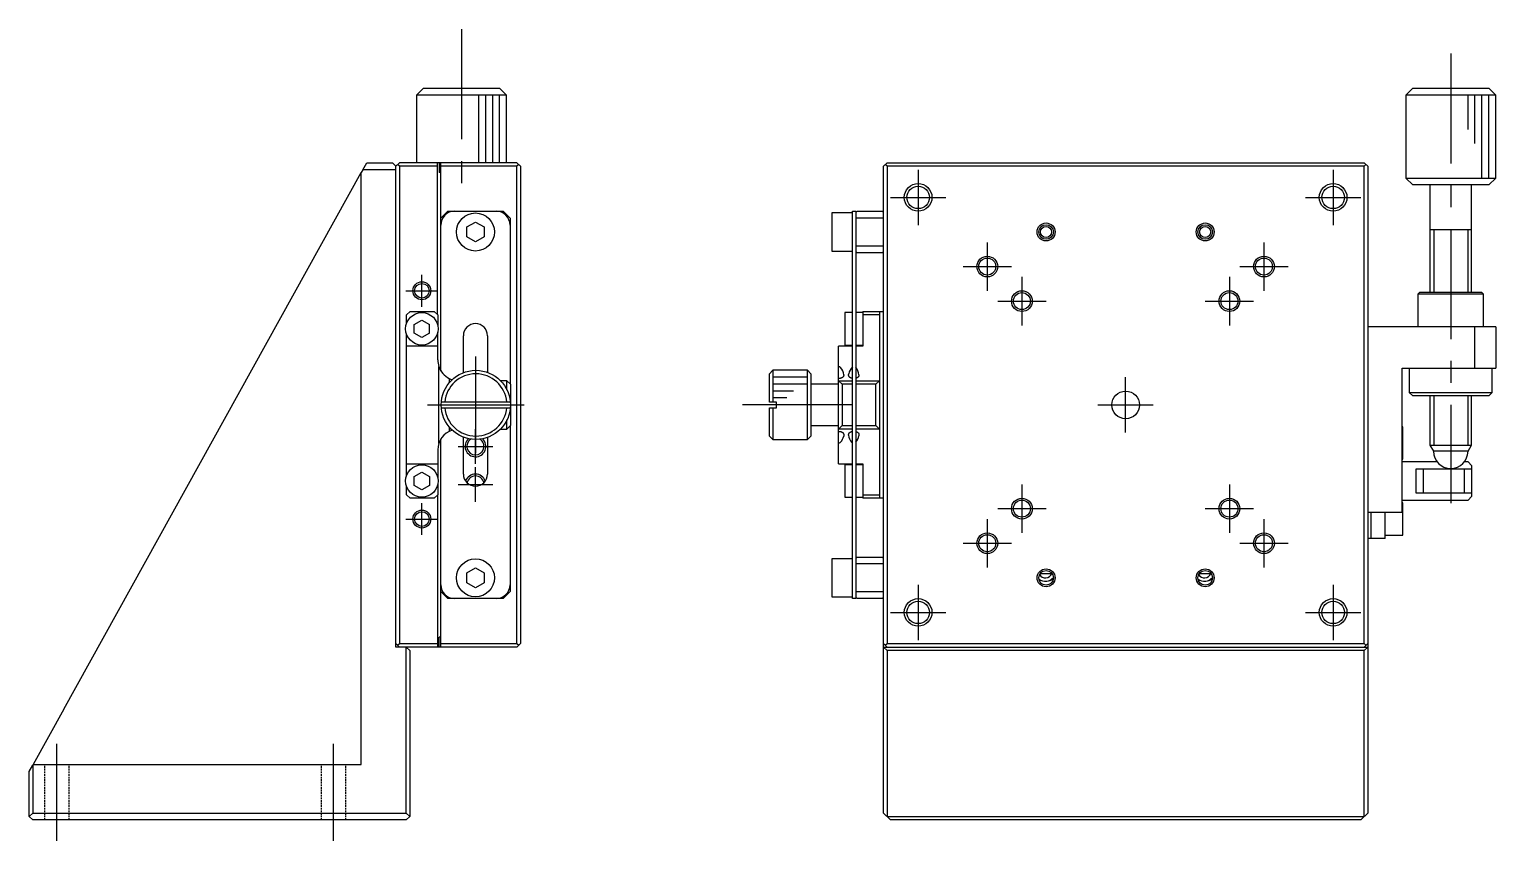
# Model space of a CAD drawing. Extents: x 0 to 461, y -8 to 325.
# Drawn here: x 0 to 212, y 109.8 to 227.2 of the extents above; entities that cross this region are included whole.
import ezdxf

# ---------------------------------------------------------------- set-up
doc = ezdxf.new("R2010")
doc.units = 0
doc.header["$LTSCALE"] = 0.5
doc.linetypes.add('CENTER', pattern=[50.8, 31.75, -6.35, 6.35, -6.35])
doc.linetypes.add('DASHED', pattern=[0.75, 0.5, -0.25])
for name, color, linetype in [('MSM_CENTER', 1, 'CENTER'), ('MSM_CONTINUOUS', 7, 'CONTINUOUS'), ('MSM_DASHED', 4, 'DASHED'), ('MSM_NARROW', 5, 'CONTINUOUS')]:
    doc.layers.add(name, color=color, linetype=linetype)

msp = doc.modelspace()

# ---------------------------------------------------------------- linework, layer by layer
at = {"layer": 'MSM_CENTER'}
for p, q in [((62.5, 227.150003), (62.5, 202.849997)), ((205.5, 223.649997), (205.5, 158.649997)), ((128.5, 206.849997), (128.5, 198.849997)), ((188.5, 206.849997), (188.5, 198.849997)), ((124.5, 202.849997), (132.5, 202.849997)), ((184.5, 202.849997), (192.5, 202.849997)), ((138.5, 196.349997), (138.5, 189.349997)), ((178.5, 196.349997), (178.5, 189.349997)), ((56.75, 187.049997), (56.75, 191.649997)), ((135, 192.849997), (142, 192.849997)), ((143.5, 191.349997), (143.5, 184.349997)), ((173.5, 191.349997), (173.5, 184.349997)), ((175, 192.849997), (182, 192.849997)), ((54.45, 189.349997), (59.05, 189.349997)), ((140, 187.849997), (147, 187.849997)), ((170, 187.849997), (177, 187.849997)), ((64.55, 165.849997), (64.55, 179.849997)), ((158.5, 168.849997), (158.5, 176.849997)), ((57.55, 172.849997), (71.55, 172.849997)), ((119, 172.849997), (102, 172.849997)), ((154.5, 172.849997), (162.5, 172.849997)), ((64.5, 164.349997), (64.5, 169.349997)), ((62, 166.849997), (67, 166.849997)), ((64.5, 158.849997), (64.5, 163.849997)), ((62, 161.349997), (67, 161.349997)), ((143.5, 161.349997), (143.5, 154.349997)), ((173.5, 161.349997), (173.5, 154.349997)), ((56.75, 154.049997), (56.75, 158.649997)), ((140, 157.849997), (147, 157.849997)), ((170, 157.849997), (177, 157.849997)), ((54.45, 156.349997), (59.05, 156.349997)), ((138.5, 156.349997), (138.5, 149.349997)), ((178.5, 156.349997), (178.5, 149.349997)), ((135, 152.849997), (142, 152.849997)), ((175, 152.849997), (182, 152.849997)), ((128.5, 146.849997), (128.5, 138.849997)), ((188.5, 146.849997), (188.5, 138.849997)), ((124.5, 142.849997), (132.5, 142.849997)), ((184.5, 142.849997), (192.5, 142.849997)), ((4, 109.849997), (4, 123.849997)), ((44, 109.849997), (44, 123.849997))]:
    msp.add_line(p, q, dxfattribs=at)
at = {"layer": 'MSM_CONTINUOUS'}
for p, q in [((57, 218.649997), (56, 217.649997)), ((57, 218.649997), (68, 218.649997)), ((69, 217.649997), (68, 218.649997)), ((200, 218.649997), (199, 217.649997)), ((200, 218.649997), (211, 218.649997)), ((212, 217.649997), (211, 218.649997)), ((69, 217.649997), (56, 217.649997)), ((56, 217.649997), (56, 207.849997)), ((69, 207.849997), (69, 217.649997)), ((212, 217.649997), (199, 217.649997)), ((199, 217.649997), (199, 205.649997)), ((212, 205.649997), (212, 217.649997)), ((48.224887, 206.849997), (48.779197, 207.849997)), ((48.779197, 207.849997), (52.5, 207.849997)), ((53, 207.349997), (52.5, 207.849997)), ((53, 207.349997), (53.5, 207.849997)), ((70.5, 207.849997), (53.5, 207.849997)), ((59, 185.899997), (59, 207.849997)), ((59.25, 207.849997), (59.25, 206.449997)), ((59.5, 177.770017), (59.5, 207.849997)), ((70.5, 207.849997), (71, 207.349997)), ((124, 207.849997), (123.5, 207.349997)), ((124, 207.849997), (193, 207.849997)), ((193.5, 207.349997), (193, 207.849997)), ((4.988781, 128.849997), (48, 206.444289)), ((48.224887, 206.849997), (48, 206.444289)), ((48, 120.849997), (48, 206.444289)), ((53, 206.849997), (48.224887, 206.849997)), ((53, 137.849997), (53, 207.349997)), ((53.5, 207.349997), (53.25, 207.599997)), ((59, 207.349997), (53.5, 207.349997)), ((53.5, 207.349997), (53.5, 138.349997)), ((59.5, 206.449997), (59.25, 206.449997)), ((70.5, 207.349997), (59.5, 207.349997)), ((70.75, 207.599997), (70.5, 207.349997)), ((70.5, 138.349997), (70.5, 207.349997)), ((71, 207.349997), (71, 138.349997)), ((123.5, 113.849997), (123.5, 207.349997)), ((124, 207.349997), (123.75, 207.599997)), ((124, 207.349997), (124, 138.349997)), ((193, 207.349997), (124, 207.349997)), ((193, 207.349997), (193.25, 207.599997)), ((193, 138.349997), (193, 207.349997)), ((193.5, 207.349997), (193.5, 113.849997)), ((199, 205.649997), (212, 205.649997)), ((199, 205.649997), (200, 204.649997)), ((211, 204.649997), (212, 205.649997)), ((211, 204.649997), (200, 204.649997)), ((202.5, 204.649997), (202.5, 189.150017)), ((208.5, 189.150017), (208.5, 204.649997)), ((60.5, 200.849997), (59.5, 199.849997)), ((60.62822, 200.649997), (60.3, 200.649997)), ((60.5, 200.849997), (68.5, 200.849997)), ((63.25, 198.571684), (64.5, 199.293372)), ((64.5, 199.293372), (65.75, 198.571684)), ((68.7, 200.649997), (68.37178, 200.649997)), ((68.5, 200.849997), (69.5, 199.849997)), ((69.5, 199.849997), (69.5, 175.899997)), ((116, 200.599997), (116, 195.099997)), ((119, 200.599997), (116, 200.599997)), ((119, 144.849997), (119, 200.849997)), ((119, 200.849997), (119.5, 200.849997)), ((119.7, 200.849997), (119.5, 200.649997)), ((119.5, 200.849997), (119.5, 144.849997)), ((123.5, 199.849997), (119.5, 199.849997)), ((119.7, 200.849997), (123.3, 200.849997)), ((123.3, 200.849997), (123.5, 200.649997)), ((63.25, 197.128309), (63.25, 198.571684)), ((65.75, 198.571684), (65.75, 197.128309)), ((208.500005, 198.149997), (202.499995, 198.149997)), ((64.5, 196.406621), (63.25, 197.128309)), ((65.75, 197.128309), (64.5, 196.406621)), ((116, 195.099997), (119, 195.099997)), ((119.5, 195.849997), (123.5, 195.849997)), ((119.5, 195.049997), (119.7, 194.849997)), ((123.5, 195.049997), (123.3, 194.849997)), ((123.3, 194.849997), (119.7, 194.849997)), ((201.05, 189.149997), (200.75, 188.849997)), ((210.25, 188.849997), (200.75, 188.849997)), ((200.75, 188.849997), (200.75, 184.149997)), ((201.05, 189.149997), (209.95, 189.149997)), ((210.25, 188.849997), (209.95, 189.149997)), ((210.25, 184.149997), (210.25, 188.849997)), ((54.55, 185.849997), (55.05, 186.349997)), ((54.55, 184.676132), (54.55, 185.849997)), ((55.05, 186.349997), (58.55, 186.349997)), ((55.65, 184.485082), (56.75, 185.120167)), ((55.65, 183.214911), (55.65, 184.485082)), ((56.75, 185.120167), (57.85, 184.485082)), ((57.85, 183.214911), (57.85, 184.485082)), ((58.55, 186.349997), (59.05, 185.849997)), ((59.05, 185.849997), (59.05, 184.332179)), ((117.9, 186.199997), (117.9, 181.499997)), ((119, 186.199997), (117.9, 186.199997)), ((120.5, 186.199997), (119.5, 186.199997)), ((120.5, 186.349997), (120.5, 181.349997)), ((120.5, 186.349997), (123.5, 186.349997)), ((122.9, 185.849997), (120.5, 185.849997)), ((122.9, 186.349997), (122.9, 159.349997)), ((54.55, 162.676132), (54.55, 183.023861)), ((56.75, 182.579826), (55.65, 183.214911)), ((57.85, 183.214911), (56.75, 182.579826)), ((59.05, 179.349997), (59.05, 183.367814)), ((62.75, 177.514758), (62.75, 182.849997)), ((66.25, 182.849997), (66.25, 177.552124)), ((212, 184.149997), (193.5, 184.149997)), ((209, 178.149997), (209, 184.149997)), ((212, 184.149997), (212, 178.149997)), ((59.05, 181.349997), (54.55, 181.349997)), ((117, 164.349997), (117, 181.349997)), ((119, 181.349997), (117, 181.349997)), ((117.9, 181.499997), (119, 181.499997)), ((119.5, 181.499997), (120.5, 181.499997)), ((120.5, 181.349997), (119.5, 181.349997)), ((59.2, 167.286746), (59.2, 178.413247)), ((117, 178.413247), (117.113372, 178.387425)), ((117.113372, 178.387425), (117.202133, 178.332688)), ((117.202133, 178.332688), (117.29381, 178.247819)), ((198.5, 157.349997), (198.5, 178.149997)), ((198.5, 178.149997), (212, 178.149997)), ((199.5, 178.149997), (199.5, 174.649997)), ((211.5, 174.649997), (211.5, 178.149997)), ((60.7, 176.670911), (60.7, 176.040216)), ((69.05, 176.349997), (68.120714, 176.349997)), ((69.05, 175.029446), (69.05, 176.349997)), ((69.05, 176.349997), (69.55, 175.849997)), ((107.5, 177.849997), (107, 177.349997)), ((107, 173.249997), (107, 177.349997)), ((107.5, 177.849997), (107.5, 173.249997)), ((112.5, 177.849997), (107.5, 177.849997)), ((112.5, 167.849997), (112.5, 177.849997)), ((113, 177.349997), (112.5, 177.849997)), ((113, 177.349997), (113, 168.349997)), ((117.034291, 176.671308), (117, 176.670911)), ((117, 176.349997), (117.5, 175.849997)), ((117, 176.349997), (119, 176.349997)), ((117.068536, 176.672497), (117.034291, 176.671308)), ((117.102603, 176.674477), (117.068536, 176.672497)), ((117.136358, 176.677246), (117.102603, 176.674477)), ((117.167101, 176.680502), (117.136358, 176.677246)), ((117.197564, 176.684448), (117.167101, 176.680502)), ((117.227658, 176.689077), (117.197564, 176.684448)), ((117.257293, 176.694382), (117.227658, 176.689077)), ((117.286379, 176.700355), (117.257293, 176.694382)), ((117.314828, 176.706987), (117.286379, 176.700355)), ((117.342549, 176.714273), (117.314828, 176.706987)), ((117.369452, 176.722204), (117.342549, 176.714273)), ((117.399829, 176.732307), (117.369452, 176.722204)), ((117.429175, 176.743351), (117.399829, 176.732307)), ((117.457418, 176.755302), (117.429175, 176.743351)), ((117.484486, 176.768128), (117.457418, 176.755302)), ((117.510306, 176.781797), (117.484486, 176.768128)), ((117.534805, 176.796278), (117.510306, 176.781797)), ((117.557913, 176.811538), (117.534805, 176.796278)), ((117.579555, 176.827545), (117.557913, 176.811538)), ((117.602416, 176.846669), (117.579555, 176.827545)), ((117.623554, 176.866808), (117.602416, 176.846669)), ((117.642971, 176.887898), (117.623554, 176.866808)), ((117.660668, 176.909875), (117.642971, 176.887898)), ((117.67665, 176.932674), (117.660668, 176.909875)), ((117.690917, 176.956232), (117.67665, 176.932674)), ((117.703473, 176.980485), (117.690917, 176.956232)), ((117.718383, 177.01584), (117.703473, 176.980485)), ((117.730255, 177.052596), (117.718383, 177.01584)), ((117.739219, 177.090602), (117.730255, 177.052596)), ((117.745409, 177.129709), (117.739219, 177.090602)), ((117.748956, 177.169765), (117.745409, 177.129709)), ((117.75, 177.207598), (117.748956, 177.169765)), ((118.45, 177.207714), (118.460775, 177.339755)), ((118.450304, 177.186834), (118.45, 177.207714)), ((118.45234, 177.151288), (118.450304, 177.186834)), ((118.45638, 177.116381), (118.45234, 177.151288)), ((118.462511, 177.082219), (118.45638, 177.116381)), ((118.470818, 177.048907), (118.462511, 177.082219)), ((118.48139, 177.016553), (118.470818, 177.048907)), ((118.494311, 176.985261), (118.48139, 177.016553)), ((118.50967, 176.95514), (118.494311, 176.985261)), ((118.524084, 176.931466), (118.50967, 176.95514)), ((118.540269, 176.908554), (118.524084, 176.931466)), ((118.558221, 176.886469), (118.540269, 176.908554)), ((118.577936, 176.865277), (118.558221, 176.886469)), ((118.599411, 176.845043), (118.577936, 176.865277)), ((118.62264, 176.825834), (118.599411, 176.845043)), ((118.642771, 176.811044), (118.62264, 176.825834)), ((118.664129, 176.796902), (118.642771, 176.811044)), ((118.686663, 176.783436), (118.664129, 176.796902)), ((118.710321, 176.770672), (118.686663, 176.783436)), ((118.735052, 176.758637), (118.710321, 176.770672)), ((118.760803, 176.747359), (118.735052, 176.758637)), ((118.787522, 176.736863), (118.760803, 176.747359)), ((118.815316, 176.727115), (118.787522, 176.736863)), ((118.844137, 176.718114), (118.815316, 176.727115)), ((118.873881, 176.709874), (118.844137, 176.718114)), ((118.904444, 176.702406), (118.873881, 176.709874)), ((118.935721, 176.695725), (118.904444, 176.702406)), ((118.967607, 176.689842), (118.935721, 176.695725)), ((119, 176.68477), (118.967607, 176.689842)), ((119.53228, 176.711457), (119.5, 176.703391)), ((119.5, 176.349997), (122.9, 176.349997)), ((119.563626, 176.720409), (119.53228, 176.711457)), ((119.593856, 176.730225), (119.563626, 176.720409)), ((119.623093, 176.740959), (119.593856, 176.730225)), ((119.651265, 176.752582), (119.623093, 176.740959)), ((119.678299, 176.765063), (119.651265, 176.752582)), ((119.704123, 176.778372), (119.678299, 176.765063)), ((119.728664, 176.792478), (119.704123, 176.778372)), ((119.751851, 176.80735), (119.728664, 176.792478)), ((119.773611, 176.822959), (119.751851, 176.80735)), ((119.796654, 176.841621), (119.773611, 176.822959)), ((119.818014, 176.861285), (119.796654, 176.841621)), ((119.837691, 176.881888), (119.818014, 176.861285)), ((119.855683, 176.903369), (119.837691, 176.881888)), ((119.87199, 176.925665), (119.855683, 176.903369)), ((119.886611, 176.948715), (119.87199, 176.925665)), ((119.899546, 176.972456), (119.886611, 176.948715)), ((119.913366, 177.002947), (119.899546, 176.972456)), ((119.924837, 177.034542), (119.913366, 177.002947)), ((119.934046, 177.067139), (119.924837, 177.034542)), ((119.941079, 177.100637), (119.934046, 177.067139)), ((119.946024, 177.134937), (119.941079, 177.100637)), ((119.948968, 177.169937), (119.946024, 177.134937)), ((119.949997, 177.205537), (119.948968, 177.169937)), ((119.95, 177.207589), (119.949997, 177.205537)), ((122.4, 175.849997), (122.9, 176.349997)), ((69.55, 175.849997), (69.55, 169.849997)), ((117, 175.849997), (113, 175.849997)), ((119, 175.849997), (117.5, 175.849997)), ((117.5, 175.849997), (117.5, 169.849997)), ((122.4, 175.849997), (119.5, 175.849997)), ((122.4, 169.849997), (122.4, 175.849997)), ((199.5, 174.649997), (211.5, 174.649997)), ((199.5, 174.649997), (200, 174.149997)), ((211, 174.149997), (200, 174.149997)), ((202.5, 174.149978), (202.5, 167.016023)), ((208.5, 167.016023), (208.5, 174.149978)), ((211, 174.149997), (211.5, 174.649997)), ((69.533974, 173.249997), (59.566026, 173.249997)), ((59.566026, 172.449997), (69.533974, 172.449997)), ((108, 173.249997), (107, 173.249997)), ((107, 168.349997), (107, 172.449997)), ((107, 172.449997), (108, 172.449997)), ((107.5, 172.449997), (107.5, 167.849997)), ((108, 172.449997), (108, 173.249997)), ((60.7, 169.659777), (60.7, 169.029082)), ((69.05, 169.349997), (69.05, 170.670547)), ((69.55, 169.849997), (69.05, 169.349997)), ((69.5, 169.799997), (69.5, 145.849997)), ((113, 169.849997), (117, 169.849997)), ((117.5, 169.849997), (117, 169.349997)), ((117.5, 169.849997), (119, 169.849997)), ((119.5, 169.849997), (122.4, 169.849997)), ((122.9, 169.349997), (122.4, 169.849997)), ((198.6, 169.699997), (198.5, 169.699997)), ((198.6, 164.999997), (198.6, 169.699997)), ((59.5, 137.849997), (59.5, 167.930235)), ((62.75, 162.849997), (62.75, 168.185235)), ((66.25, 168.147869), (66.25, 162.849997)), ((68.120714, 169.349997), (69.05, 169.349997)), ((107, 168.349997), (107.5, 167.849997)), ((107.5, 167.849997), (112.5, 167.849997)), ((112.5, 167.849997), (113, 168.349997)), ((119, 169.349997), (117, 169.349997)), ((117, 169.029082), (117.032724, 169.028717)), ((117.032724, 169.028717), (117.065464, 169.027623)), ((117.065464, 169.027623), (117.098106, 169.025803)), ((117.098106, 169.025803), (117.130535, 169.02326)), ((117.130535, 169.02326), (117.162638, 169.019998)), ((117.162638, 169.019998), (117.194301, 169.016019)), ((117.194301, 169.016019), (117.225409, 169.011326)), ((117.225409, 169.011326), (117.255946, 169.005908)), ((117.255946, 169.005908), (117.285963, 168.99975)), ((117.285963, 168.99975), (117.315373, 168.992863)), ((117.315373, 168.992863), (117.344089, 168.985261)), ((117.344089, 168.985261), (117.372024, 168.976956)), ((117.372024, 168.976956), (117.399089, 168.967959)), ((117.399089, 168.967959), (117.425197, 168.958283)), ((117.425197, 168.958283), (117.455145, 168.945805)), ((117.455145, 168.945805), (117.483787, 168.932314)), ((117.483787, 168.932314), (117.51105, 168.917852)), ((117.51105, 168.917852), (117.536861, 168.902461)), ((117.536861, 168.902461), (117.561147, 168.886181)), ((117.561147, 168.886181), (117.583835, 168.869054)), ((117.583835, 168.869054), (117.606721, 168.849449)), ((117.606721, 168.849449), (117.627827, 168.828816)), ((117.627827, 168.828816), (117.647153, 168.807223)), ((117.647153, 168.807223), (117.664699, 168.784738)), ((117.664699, 168.784738), (117.680464, 168.761427)), ((117.680464, 168.761427), (117.694448, 168.737358)), ((117.694448, 168.737358), (117.709337, 168.706596)), ((117.709337, 168.706596), (117.721754, 168.674657)), ((117.721754, 168.674657), (117.73179, 168.641651)), ((117.73179, 168.641651), (117.739536, 168.607687)), ((117.75, 168.492342), (117.736795, 168.345228)), ((117.739536, 168.607687), (117.745083, 168.572872)), ((117.745083, 168.572872), (117.748523, 168.537315)), ((117.748523, 168.537315), (117.749947, 168.501124)), ((117.749947, 168.501124), (117.75, 168.492342)), ((118.45, 168.492269), (118.450899, 168.527472)), ((118.450899, 168.527472), (118.455006, 168.573867)), ((118.455006, 168.573867), (118.462657, 168.618794)), ((118.462657, 168.618794), (118.469972, 168.648301)), ((118.469972, 168.648301), (118.479122, 168.677147)), ((118.479122, 168.677147), (118.490151, 168.705251)), ((118.490151, 168.705251), (118.503101, 168.73253)), ((118.503101, 168.73253), (118.518016, 168.7589)), ((118.518016, 168.7589), (118.53494, 168.784279)), ((118.53494, 168.784279), (118.553915, 168.808583)), ((118.553915, 168.808583), (118.57127, 168.827904)), ((118.57127, 168.827904), (118.59016, 168.846516)), ((118.59016, 168.846516), (118.610549, 168.864374)), ((118.610549, 168.864374), (118.632404, 168.881432)), ((118.632404, 168.881432), (118.655689, 168.897646)), ((118.655689, 168.897646), (118.680369, 168.912971)), ((118.680369, 168.912971), (118.70641, 168.927361)), ((118.70641, 168.927361), (118.730476, 168.939247)), ((118.730476, 168.939247), (118.755677, 168.95045)), ((118.755677, 168.95045), (118.781932, 168.960953)), ((118.781932, 168.960953), (118.80916, 168.970739)), ((118.80916, 168.970739), (118.83728, 168.97979)), ((118.83728, 168.97979), (118.866211, 168.988089)), ((118.866211, 168.988089), (118.895872, 168.995618)), ((118.895872, 168.995618), (118.926183, 169.002361)), ((118.926183, 169.002361), (118.950424, 169.007112)), ((118.950424, 169.007112), (118.975047, 169.011401)), ((118.975047, 169.011401), (119, 169.015223)), ((122.9, 169.349997), (119.5, 169.349997)), ((119.5, 168.996602), (119.531444, 168.988746)), ((119.531444, 168.988746), (119.562081, 168.980014)), ((119.562081, 168.980014), (119.591822, 168.970428)), ((119.591822, 168.970428), (119.620574, 168.960011)), ((119.620574, 168.960011), (119.648245, 168.948784)), ((119.648245, 168.948784), (119.674744, 168.936768)), ((119.674744, 168.936768), (119.69998, 168.923987)), ((119.69998, 168.923987), (119.727769, 168.908125)), ((119.727769, 168.908125), (119.753944, 168.891184)), ((119.753944, 168.891184), (119.778464, 168.873221)), ((119.778464, 168.873221), (119.801282, 168.854293)), ((119.801282, 168.854293), (119.822356, 168.834456)), ((119.822356, 168.834456), (119.84164, 168.81377)), ((119.84164, 168.81377), (119.860646, 168.790275)), ((119.860646, 168.790275), (119.877688, 168.765757)), ((119.877688, 168.765757), (119.892802, 168.740295)), ((119.892802, 168.740295), (119.906019, 168.713967)), ((119.906019, 168.713967), (119.917375, 168.686852)), ((119.917375, 168.686852), (119.926902, 168.659027)), ((119.926902, 168.659027), (119.936735, 168.621529)), ((119.936735, 168.621529), (119.943754, 168.582804)), ((119.95, 168.492302), (119.941416, 168.375334)), ((119.943754, 168.582804), (119.948097, 168.542981)), ((119.948097, 168.542981), (119.949898, 168.502192)), ((119.949898, 168.502192), (119.95, 168.492302)), ((59.05, 166.349997), (59.05, 162.332179)), ((117.106696, 167.309662), (117, 167.286746)), ((117.203708, 167.368369), (117.106696, 167.309662)), ((117.29887, 167.458028), (117.203708, 167.368369)), ((118.999968, 167.365681), (118.920456, 167.437312)), ((202.5, 167.016023), (208.5, 167.016023)), ((202.5, 167.016023), (203, 166.149997)), ((208, 166.149997), (203, 166.149997)), ((208, 166.149997), (208.5, 167.016023)), ((54.55, 164.349997), (59.05, 164.349997)), ((117, 164.349997), (119, 164.349997)), ((117.9, 164.199997), (117.9, 159.499997)), ((119, 164.199997), (117.9, 164.199997)), ((119.5, 164.349997), (120.5, 164.349997)), ((120.5, 164.199997), (119.5, 164.199997)), ((120.5, 164.349997), (120.5, 159.349997)), ((198.5, 164.999997), (198.6, 164.999997)), ((203.538495, 164.599997), (198.5, 164.599997)), ((200.5, 160.099997), (200.5, 163.599997)), ((200.5, 163.599997), (208.5, 163.599997)), ((201.5, 163.599997), (201.5, 160.099997)), ((208, 164.599997), (207.461505, 164.599997)), ((207.5, 160.099997), (207.5, 163.599997)), ((208.5, 164.099997), (208, 164.599997)), ((208.5, 164.099997), (208.5, 159.599997)), ((55.65, 162.485082), (56.75, 163.120167)), ((55.65, 161.214911), (55.65, 162.485082)), ((56.75, 160.579826), (55.65, 161.214911)), ((56.75, 163.120167), (57.85, 162.485082)), ((57.85, 161.214911), (56.75, 160.579826)), ((57.85, 162.485082), (57.85, 161.214911)), ((59.05, 161.367814), (59.05, 159.849997)), ((54.55, 159.849997), (54.55, 161.023861)), ((55.05, 159.349997), (54.55, 159.849997)), ((58.55, 159.349997), (55.05, 159.349997)), ((59.05, 159.849997), (58.55, 159.349997)), ((59, 159.799997), (59, 137.849997)), ((117.9, 159.499997), (119, 159.499997)), ((119.5, 159.499997), (120.5, 159.499997)), ((120.5, 159.849997), (122.9, 159.849997)), ((123.5, 159.349997), (120.5, 159.349997)), ((198.5, 159.099997), (208, 159.099997)), ((208.5, 160.099997), (200.5, 160.099997)), ((208, 159.099997), (208.5, 159.599997)), ((193.5, 157.349997), (198.5, 157.349997)), ((194, 153.549997), (194, 157.349997)), ((196, 153.549997), (196, 157.349997)), ((198.6, 158.699997), (198.5, 158.699997)), ((198.6, 153.999997), (198.6, 158.699997)), ((196, 153.549997), (193.5, 153.549997)), ((196, 153.999997), (198.6, 153.999997)), ((116, 150.599997), (116, 145.099997)), ((119, 150.599997), (116, 150.599997)), ((119.7, 150.849997), (119.5, 150.649997)), ((119.7, 150.849997), (123.3, 150.849997)), ((123.5, 150.649997), (123.3, 150.849997)), ((63.25, 148.571684), (64.5, 149.293372)), ((63.25, 147.128309), (63.25, 148.571684)), ((64.5, 149.293372), (65.75, 148.571684)), ((65.75, 148.571684), (65.75, 147.128309)), ((123.5, 149.849997), (119.5, 149.849997)), ((147.869593, 148.449997), (146.130407, 148.449997)), ((170.869593, 148.449997), (169.130407, 148.449997)), ((64.5, 146.406621), (63.25, 147.128309)), ((65.75, 147.128309), (64.5, 146.406621)), ((59.5, 145.849997), (60.5, 144.849997)), ((60.3, 145.049997), (60.62822, 145.049997)), ((68.5, 144.849997), (60.5, 144.849997)), ((68.37178, 145.049997), (68.7, 145.049997)), ((69.5, 145.849997), (68.5, 144.849997)), ((116, 145.099997), (119, 145.099997)), ((119.5, 144.849997), (119, 144.849997)), ((119.5, 145.849997), (123.5, 145.849997)), ((119.5, 145.049997), (119.7, 144.849997)), ((123.3, 144.849997), (119.7, 144.849997)), ((123.5, 145.049997), (123.3, 144.849997)), ((53.5, 137.849997), (53, 138.349997)), ((70.5, 137.849997), (53, 137.849997)), ((53.25, 138.099997), (53.5, 138.349997)), ((53.5, 138.349997), (59, 138.349997)), ((54.5, 113.849997), (54.5, 137.849997)), ((54.5, 137.849997), (55, 137.349997)), ((59.5, 139.249997), (59.25, 139.249997)), ((59.25, 137.849997), (59.25, 139.249997)), ((59.5, 138.349997), (70.5, 138.349997)), ((70.5, 138.349997), (70.75, 138.099997)), ((71, 138.349997), (70.5, 137.849997)), ((123.5, 138.349997), (124, 137.849997)), ((123.5, 137.849997), (124, 137.349997)), ((123.5, 137.849997), (193.5, 137.849997)), ((123.75, 138.099997), (124, 138.349997)), ((124, 138.349997), (193, 138.349997)), ((193.25, 138.099997), (193, 138.349997)), ((193, 137.849997), (193.5, 138.349997)), ((193, 137.349997), (193.5, 137.849997)), ((55, 137.349997), (55, 113.349997)), ((193, 137.349997), (124, 137.349997)), ((124, 137.349997), (124, 113.349997)), ((193, 113.349997), (193, 137.349997)), ((4.988781, 128.849997), (0.554309, 120.849997)), ((0.554309, 120.849997), (0.5, 120.75202)), ((0.554309, 120.849997), (48, 120.849997)), ((0, 119.849997), (0.5, 120.75202)), ((0, 113.349997), (0, 119.849997)), ((0.5, 120.75202), (0.5, 113.849997)), ((0.5, 113.849997), (0, 113.349997)), ((0, 113.349997), (0.5, 112.849997)), ((0.5, 113.849997), (54.5, 113.849997)), ((54.5, 112.849997), (0.5, 112.849997)), ((55, 113.349997), (54.5, 113.849997)), ((54.5, 112.849997), (55, 113.349997)), ((124.5, 112.849997), (123.5, 113.849997)), ((124, 113.349997), (193, 113.349997)), ((192.5, 112.849997), (124.5, 112.849997)), ((193.5, 113.849997), (192.5, 112.849997))]:
    msp.add_line(p, q, dxfattribs=at)
for centre, radius in [((128.5, 202.849997), 1.621), ((188.5, 202.849997), 1.621), ((64.5, 197.849997), 2.75), ((147, 197.849997), 1.0565), ((147, 197.849997), 0.8), ((170, 197.849997), 1.0565), ((170, 197.849997), 0.8), ((138.5, 192.849997), 1.2295), ((178.5, 192.849997), 1.2295), ((56.75, 189.349997), 1.0565), ((143.5, 187.849997), 1.2295), ((173.5, 187.849997), 1.2295), ((56.75, 183.849997), 2.35), ((64.55, 172.849997), 5), ((158.5, 172.849997), 2), ((56.75, 161.849997), 2.35), ((143.5, 157.849997), 1.2295), ((173.5, 157.849997), 1.2295), ((56.75, 156.349997), 1.0565), ((138.5, 152.849997), 1.2295), ((178.5, 152.849997), 1.2295), ((64.5, 147.849997), 2.75), ((147, 147.849997), 1.0565), ((170, 147.849997), 1.0565), ((128.5, 142.849997), 1.621), ((188.5, 142.849997), 1.621)]:
    msp.add_circle(centre, radius, dxfattribs=at)
for centre, radius, start, end in [((61.5, 198.849997), 2, 90, 180), ((67.5, 198.849997), 2, 0, 90), ((64.5, 182.849997), 1.75, 0, 180), ((62.05, 179.349997), 3, 180, 198.194872), ((62.050012, 179.350007), 3.000015, 198.194989, 243.256199), ((115.899918, 177.016385), 1.859937, 5.90079989, 41.4590073), ((120.306289, 176.982677), 1.879741, 134.02568516, 169.04947845), ((118.120253, 177.025178), 1.838817, 5.693117, 41.386932), ((64.55, 172.849997), 4.5, 5.099689, 174.900311), ((62.05, 179.349997), 3, 243.256316, 252.096002), ((64.55, 172.849997), 4.5, 185.099689, 354.900311), ((62.05, 166.349997), 3, 107.903998, 180.00001985), ((64.5, 166.849997), 1.2295, 121.51056874, 57.53452371), ((115.799852, 168.749629), 1.978709, 319.25077852, 348.20700869), ((120.29413, 168.682277), 1.853893, 185.88266192, 222.18611397), ((117.986812, 168.752782), 1.990715, 319.47983532, 349.07029629), ((205.5, 166.149997), 2.5, 180, 0), ((64.5, 162.849997), 1.75, 180, 0), ((64.5, 161.349997), 1.2295, 10.92676238, 169.07323762), ((146.9, 148.849997), 1, 212.1138425, 336.421822), ((169.9, 148.849997), 1, 212.1138425, 336.421822), ((61.5, 146.849997), 2, 180, 270), ((67.5, 146.849997), 2, 270, 0), ((146.9, 148.849997), 1.5, 231.03150455, 320.38968172), ((147.009909, 149.307893), 1.945, 237.28447884, 239.827114), ((147.009909, 149.307893), 1.945, 273.178268, 301.93667941), ((169.9, 148.849997), 1.5, 231.03150455, 320.38968172), ((170.009909, 149.307893), 1.945, 237.28447884, 239.827113), ((170.009909, 149.307893), 1.945, 273.178269, 301.93667941)]:
    msp.add_arc(centre, radius, start, end, dxfattribs=at)
at = {"layer": 'MSM_DASHED'}
for p, q in [((2.25, 112.849997), (2.25, 120.849997)), ((5.75, 112.849997), (5.75, 120.849997)), ((42.25, 112.849997), (42.25, 120.849997)), ((45.75, 112.849997), (45.75, 120.849997))]:
    msp.add_line(p, q, dxfattribs=at)
at = {"layer": 'MSM_NARROW'}
for p, q in [((65, 207.849997), (65, 217.649997)), ((66, 207.849997), (66, 217.649997)), ((67, 207.849997), (67, 217.649997)), ((68, 207.849997), (68, 217.649997)), ((208, 212.649997), (208, 217.649997)), ((209, 210.649997), (209, 217.649997)), ((210, 205.649997), (210, 217.649997)), ((211, 205.649997), (211, 217.649997)), ((203.0415, 198.155017), (203.0415, 189.155017)), ((207.9585, 198.155017), (207.9585, 189.155017)), ((112.5, 176.849997), (107.5, 176.849997)), ((112.5, 175.849997), (107.5, 175.849997)), ((110.5, 174.849997), (107.5, 174.849997)), ((109.5, 173.849997), (107.5, 173.849997)), ((203.0415, 174.149978), (203.0415, 167.016004)), ((207.9585, 174.149978), (207.9585, 167.016004))]:
    msp.add_line(p, q, dxfattribs=at)
for centre, radius in [((128.5, 202.849997), 2), ((188.5, 202.849997), 2), ((147, 197.849997), 1.3), ((170, 197.849997), 1.3), ((138.5, 192.849997), 1.5), ((178.5, 192.849997), 1.5), ((56.75, 189.349997), 1.3), ((143.5, 187.849997), 1.5), ((173.5, 187.849997), 1.5), ((143.5, 157.849997), 1.5), ((173.5, 157.849997), 1.5), ((56.75, 156.349997), 1.3), ((138.5, 152.849997), 1.5), ((178.5, 152.849997), 1.5), ((147, 147.849997), 1.3), ((170, 147.849997), 1.3), ((128.5, 142.849997), 2), ((188.5, 142.849997), 2)]:
    msp.add_circle(centre, radius, dxfattribs=at)
for centre, start, end in [((64.5, 166.849997), 132.11176528, 46.93332717), ((64.5, 161.349997), 18.62933057, 161.37066943)]:
    msp.add_arc(centre, 1.5, start, end, dxfattribs=at)

doc.saveas('drawing.dxf')
